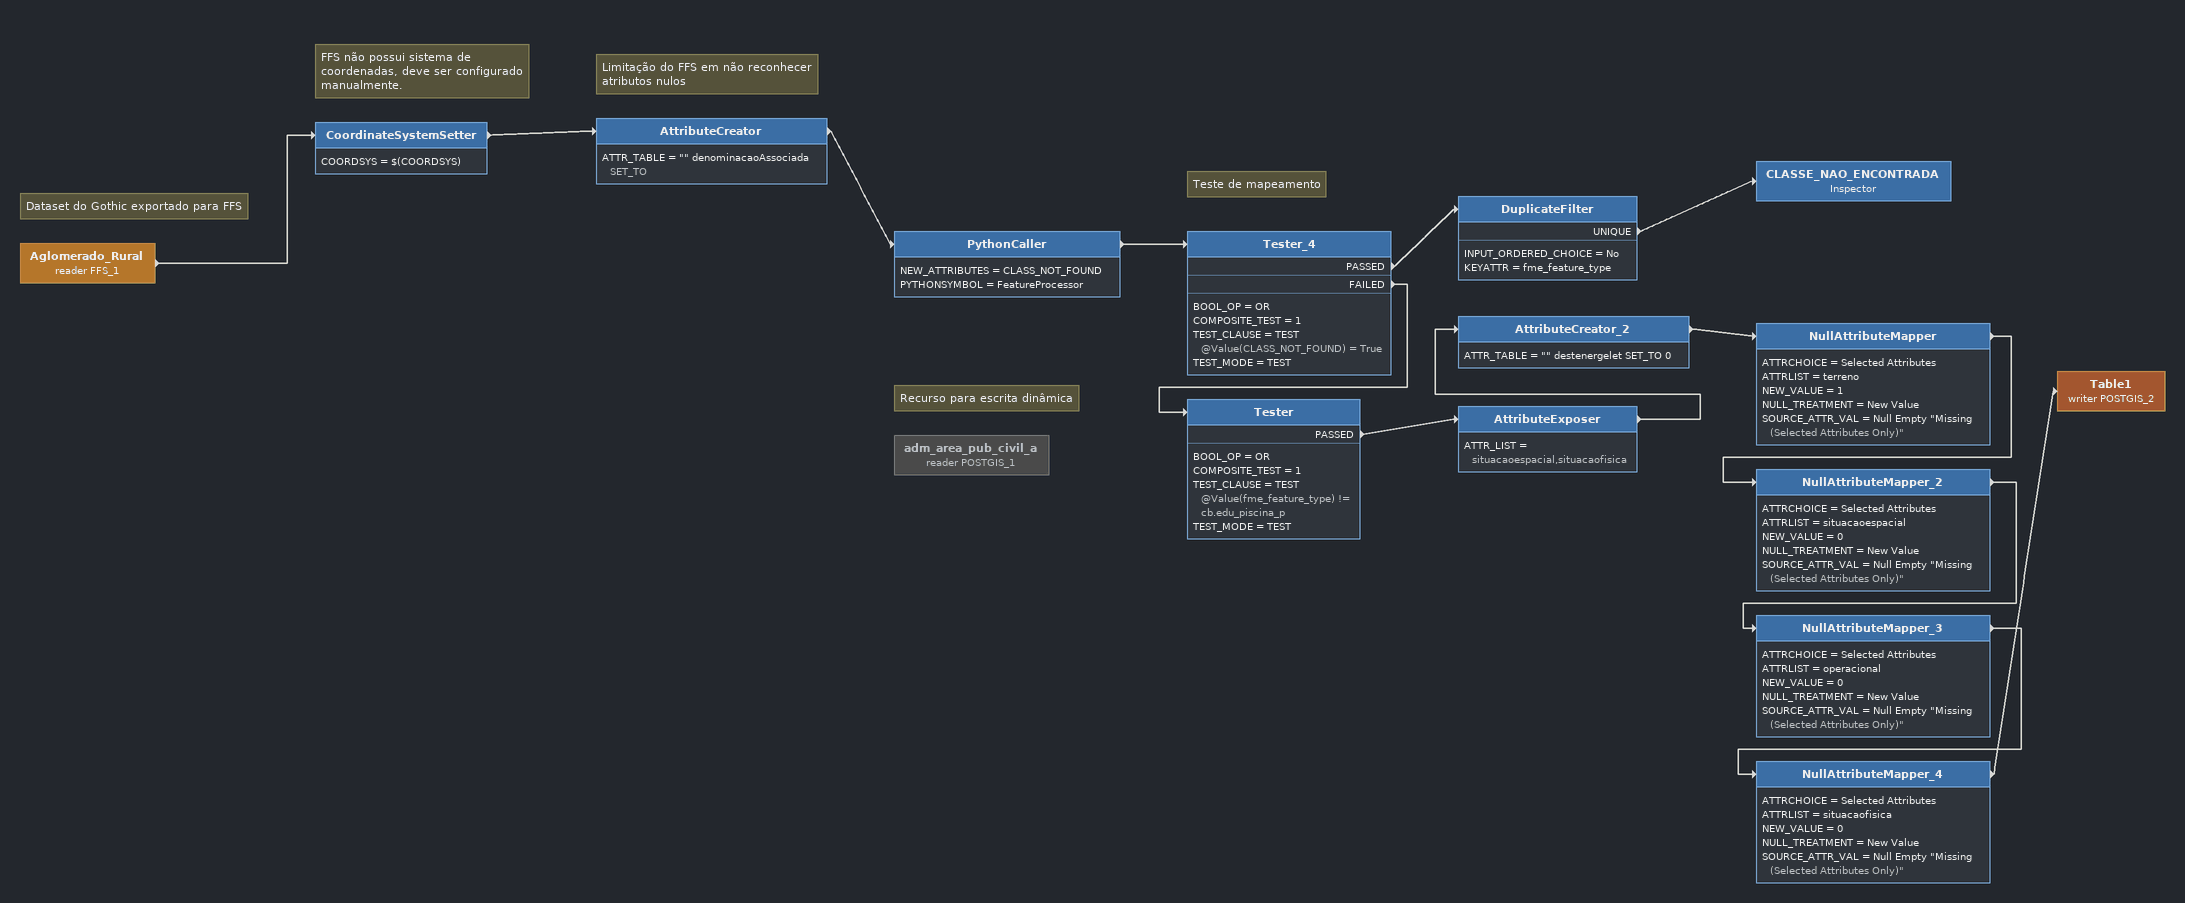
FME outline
Note: Dataset do Gothic exportado para FFS
Aglomerado_Rural (reader FFS_1)
    -> CoordinateSystemSetter
Note: FFS não possui sistema de coordenadas, deve ser configurado manualmente.
CoordinateSystemSetter
    COORDSYS = $(COORDSYS)
    -> AttributeCreator
Note: Limitação do FFS em não reconhecer atributos nulos
AttributeCreator
    ATTR_TABLE = "" denominacaoAssociada SET_TO
    -> PythonCaller
PythonCaller
    NEW_ATTRIBUTES = CLASS_NOT_FOUND
    PYTHONSYMBOL = FeatureProcessor
    -> Tester_4
Note: Teste de mapeamento
Tester_4
    BOOL_OP = OR
    COMPOSITE_TEST = 1
    TEST_CLAUSE = TEST @Value(CLASS_NOT_FOUND) = True
    TEST_MODE = TEST
    PASSED -> DuplicateFilter
    FAILED -> Tester
DuplicateFilter
    INPUT_ORDERED_CHOICE = No
    KEYATTR = fme_feature_type
    UNIQUE -> CLASSE_NAO_ENCONTRADA
CLASSE_NAO_ENCONTRADA: Inspector
Tester
    BOOL_OP = OR
    COMPOSITE_TEST = 1
    TEST_CLAUSE = TEST @Value(fme_feature_type) != cb.edu_piscina_p
    TEST_MODE = TEST
    PASSED -> AttributeExposer
AttributeExposer
    ATTR_LIST = situacaoespacial,situacaofisica
    -> AttributeCreator_2
AttributeCreator_2
    ATTR_TABLE = "" destenergelet SET_TO 0
    -> NullAttributeMapper
NullAttributeMapper
    ATTRCHOICE = Selected Attributes
    ATTRLIST = terreno
    NEW_VALUE = 1
    NULL_TREATMENT = New Value
    SOURCE_ATTR_VAL = Null Empty "Missing (Selected Attributes Only)"
    -> NullAttributeMapper_2
NullAttributeMapper_2
    ATTRCHOICE = Selected Attributes
    ATTRLIST = situacaoespacial
    NEW_VALUE = 0
    NULL_TREATMENT = New Value
    SOURCE_ATTR_VAL = Null Empty "Missing (Selected Attributes Only)"
    -> NullAttributeMapper_3
NullAttributeMapper_3
    ATTRCHOICE = Selected Attributes
    ATTRLIST = operacional
    NEW_VALUE = 0
    NULL_TREATMENT = New Value
    SOURCE_ATTR_VAL = Null Empty "Missing (Selected Attributes Only)"
    -> NullAttributeMapper_4
NullAttributeMapper_4
    ATTRCHOICE = Selected Attributes
    ATTRLIST = situacaofisica
    NEW_VALUE = 0
    NULL_TREATMENT = New Value
    SOURCE_ATTR_VAL = Null Empty "Missing (Selected Attributes Only)"
    -> Table1 (writer POSTGIS_2)
Table1 (writer POSTGIS_2)
Note: Recurso para escrita dinâmica
adm_area_pub_civil_a (reader POSTGIS_1) [off]
